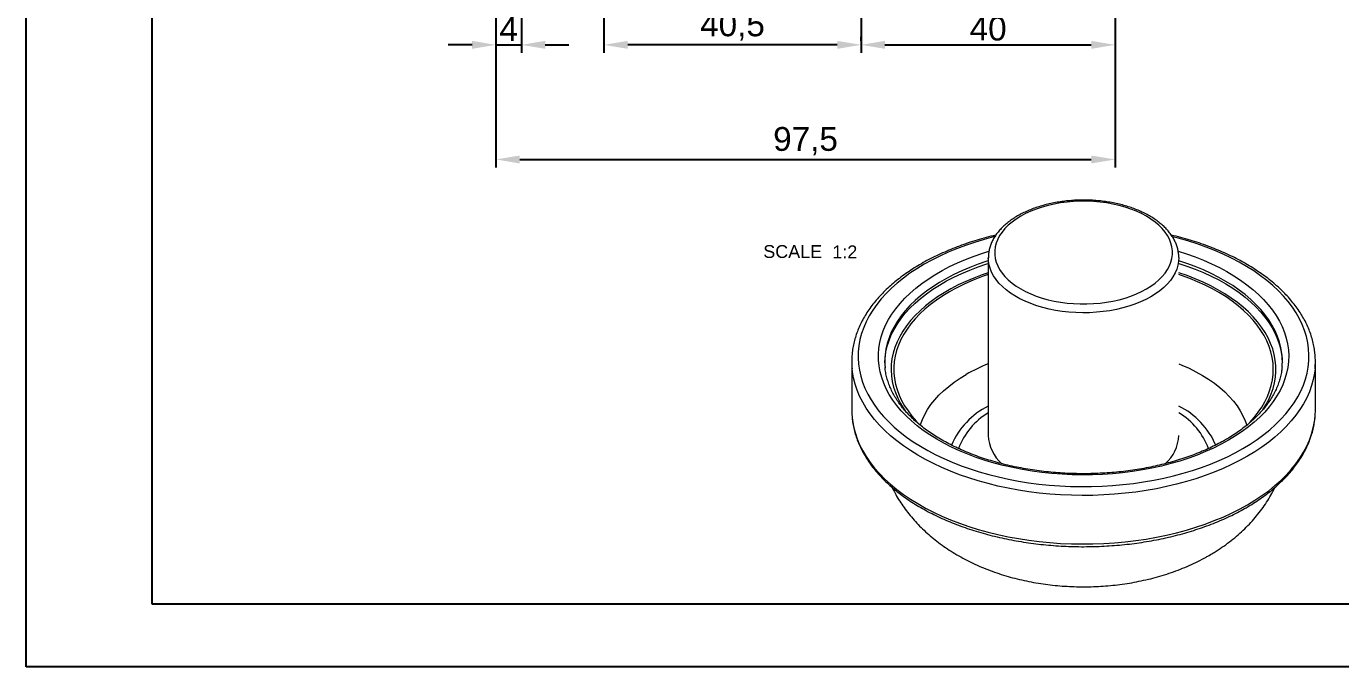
# Model space of a CAD drawing. Header units: millimetres. Extents: x 1906 to 2321, y 1390 to 1684.
# Drawn here: x 1905.9 to 2112.8, y 1390.4 to 1491.2 of the extents above; entities that cross this region are included whole.
import ezdxf

# ---------------------------------------------------------------- set-up
doc = ezdxf.new("R2010")
doc.units = ezdxf.units.MM
doc.linetypes.add('ACAD_ISO05W100', pattern=[33, 24, -3, 0, -3, 0, -3])
for name, color, linetype, lineweight in [('AM_5', 3, 'Continuous', 25), ('AM_8', 170, 'Continuous', 25), ('AM_BOR', 2, 'ACAD_ISO05W100', 25)]:
    doc.layers.add(name, color=color, linetype=linetype, lineweight=lineweight)
doc.styles.get("Standard").update_dxf_attribs({"font": 'arial.ttf'})
doc.dimstyles.new('ISO-25', dxfattribs={"dimtxt": 3.75, "dimasz": 3.75, "dimexe": 1.25, "dimexo": 0.625, "dimtad": 1, "dimtxsty": 'Standard', "dimcen": 2.5, "dimadec": 0, "dimazin": 0, "dimtfac": 1, "dimtmove": 0, "dimatfit": 3, "dimfxl": 1, "dimarcsym": 0})

# ---------------------------------------------------------------- blocks, each defined once
blk = doc.blocks.new('A3 ZTL')
for p, q in [((19.57, 280.82), (19.57, 9.78)), ((19.57, 9.78), (401.17, 9.78))]:
    blk.add_line(p, q)
at = {"layer": 'AM_BOR', "color": 135, "linetype": 'Continuous', "lineweight": 25}
for p, q in [((0, 0), (0, 290.61)), ((410.96, 0), (0, 0))]:
    blk.add_line(p, q, dxfattribs=at)
blk = doc.blocks.new('*D84')
at = {"layer": 'AM_5', "color": 0, "lineweight": -2, "ltscale": 0.5, "transparency": 16777216}
for p, q in [((1983.81, 1550.54), (1983.81, 1487)), ((1979.81, 1534.29), (1979.81, 1487)), ((1976.06, 1488.25), (1972.31, 1488.25)), ((1979.81, 1488.25), (1983.81, 1488.25)), ((1987.56, 1488.25), (1991.31, 1488.25))]:
    blk.add_line(p, q, dxfattribs=at)
at = {"layer": 'AM_5', "color": 0, "ltscale": 0.5, "transparency": 16777216}
for points in [[(1976.06, 1488.88), (1976.06, 1487.63), (1979.81, 1488.25)], [(1987.56, 1488.88), (1987.56, 1487.63), (1983.81, 1488.25)]]:
    blk.add_solid(points, dxfattribs=at)
at = {"layer": 'Defpoints', "color": 0, "ltscale": 0.5, "transparency": 16777216}
for p in [(1983.81, 1551.17), (1979.81, 1534.92), (1983.81, 1488.25)]:
    blk.add_point(p, dxfattribs=at)
at = {"layer": 'AM_5', "color": 0, "ltscale": 0.5, "transparency": 16777216, "insert": (1981.81, 1490.75), "char_height": 3.75, "attachment_point": 5}
blk.add_mtext('4', dxfattribs=at)
blk = doc.blocks.new('*D85')
at = {"layer": 'AM_5', "color": 0, "lineweight": -2, "ltscale": 0.5, "transparency": 16777216}
for p, q in [((1996.81, 1531.34), (1996.81, 1487)), ((2037.31, 1498.04), (2037.31, 1487)), ((2033.56, 1488.25), (2000.56, 1488.25))]:
    blk.add_line(p, q, dxfattribs=at)
at = {"layer": 'AM_5', "color": 0, "ltscale": 0.5, "transparency": 16777216}
for points in [[(2000.56, 1488.88), (2000.56, 1487.63), (1996.81, 1488.25)], [(2033.56, 1488.88), (2033.56, 1487.63), (2037.31, 1488.25)]]:
    blk.add_solid(points, dxfattribs=at)
at = {"layer": 'Defpoints', "color": 0, "ltscale": 0.5, "transparency": 16777216}
for p in [(1996.81, 1531.97), (2037.31, 1498.67), (1996.81, 1488.25)]:
    blk.add_point(p, dxfattribs=at)
at = {"layer": 'AM_5', "color": 0, "ltscale": 0.5, "transparency": 16777216, "insert": (2017.06, 1491.13), "char_height": 3.75, "attachment_point": 5}
blk.add_mtext('40,5', dxfattribs=at)
blk = doc.blocks.new('*D86')
at = {"layer": 'AM_5', "color": 0, "lineweight": -2, "ltscale": 0.5, "transparency": 16777216}
for p, q in [((2077.31, 1541.04), (2077.31, 1487)), ((2037.31, 1488.88), (2037.31, 1489.5)), ((2041.06, 1488.25), (2073.56, 1488.25))]:
    blk.add_line(p, q, dxfattribs=at)
at = {"layer": 'AM_5', "color": 0, "ltscale": 0.5, "transparency": 16777216}
for points in [[(2041.06, 1488.88), (2041.06, 1487.63), (2037.31, 1488.25)], [(2073.56, 1488.88), (2073.56, 1487.63), (2077.31, 1488.25)]]:
    blk.add_solid(points, dxfattribs=at)
at = {"layer": 'Defpoints', "color": 0, "ltscale": 0.5, "transparency": 16777216}
for p in [(2077.31, 1541.67), (2037.31, 1488.25), (2077.31, 1488.25)]:
    blk.add_point(p, dxfattribs=at)
at = {"layer": 'AM_5', "color": 0, "ltscale": 0.5, "transparency": 16777216, "insert": (2057.31, 1490.79), "char_height": 3.75, "attachment_point": 5}
blk.add_mtext('40', dxfattribs=at)
blk = doc.blocks.new('*D87')
at = {"layer": 'AM_5', "color": 0, "lineweight": -2, "ltscale": 0.5, "transparency": 16777216}
for p, q in [((2077.31, 1488.25), (2077.31, 1468.97)), ((1979.81, 1487.63), (1979.81, 1468.97)), ((1983.56, 1470.22), (2073.56, 1470.22))]:
    blk.add_line(p, q, dxfattribs=at)
at = {"layer": 'AM_5', "color": 0, "ltscale": 0.5, "transparency": 16777216}
for points in [[(1983.56, 1470.84), (1983.56, 1469.59), (1979.81, 1470.22)], [(2073.56, 1470.84), (2073.56, 1469.59), (2077.31, 1470.22)]]:
    blk.add_solid(points, dxfattribs=at)
at = {"layer": 'Defpoints', "color": 0, "ltscale": 0.5, "transparency": 16777216}
for p in [(1979.81, 1488.25), (2077.31, 1488.88), (2077.31, 1470.22)]:
    blk.add_point(p, dxfattribs=at)
at = {"layer": 'AM_5', "color": 0, "ltscale": 0.5, "transparency": 16777216, "insert": (2028.56, 1473.1), "char_height": 3.75, "attachment_point": 5}
blk.add_mtext('97,5', dxfattribs=at)

msp = doc.modelspace()

# ---------------------------------------------------------------- linework, layer by layer
at = {"color": 7, "linetype": 'Continuous', "lineweight": 15}
for p, q in [((2057.336, 1454.747), (2057.336, 1426.781)), ((2057.336, 1454.718), (2057.336, 1454.747)), ((2087.336, 1454.801), (2087.336, 1454.747)), ((2041.036, 1438.212), (2041.08, 1438.987)), ((2035.836, 1438.417), (2035.836, 1430.784)), ((2108.836, 1430.784), (2108.836, 1438.417))]:
    msp.add_line(p, q, dxfattribs=at)
at = {"color": 7, "linetype": 'Continuous', "lineweight": 15, "flags": 128}
for points in [[(2082.236, 1449.849), (2082.948, 1450.292), (2083.601, 1450.765), (2084.19, 1451.264), (2084.714, 1451.787), (2085.168, 1452.332), (2085.551, 1452.895), (2085.859, 1453.472), (2086.092, 1454.061), (2086.248, 1454.659), (2086.326, 1455.262), (2086.326, 1455.866), (2086.248, 1456.469), (2086.092, 1457.067), (2085.859, 1457.656), (2085.551, 1458.233), (2085.168, 1458.796), (2084.714, 1459.34), (2084.19, 1459.864), (2083.601, 1460.363), (2082.948, 1460.836), (2082.236, 1461.279), (2081.468, 1461.69), (2080.65, 1462.067), (2079.785, 1462.407), (2078.878, 1462.709), (2077.935, 1462.972), (2076.96, 1463.192), (2075.96, 1463.371), (2074.939, 1463.505), (2073.904, 1463.595), (2072.86, 1463.64), (2071.813, 1463.64), (2070.769, 1463.595), (2069.734, 1463.505), (2068.713, 1463.371), (2067.712, 1463.192), (2066.738, 1462.972), (2065.795, 1462.709), (2064.888, 1462.407), (2064.023, 1462.067), (2063.204, 1461.69), (2062.437, 1461.279), (2061.725, 1460.836), (2061.072, 1460.363), (2060.482, 1459.864), (2059.959, 1459.34), (2059.504, 1458.796), (2059.122, 1458.233), (2058.813, 1457.656), (2058.58, 1457.067), (2058.424, 1456.469), (2058.346, 1455.866), (2058.346, 1455.262), (2058.424, 1454.659), (2058.58, 1454.061), (2058.813, 1453.472), (2059.122, 1452.895), (2059.504, 1452.332), (2059.959, 1451.787), (2060.482, 1451.264), (2061.072, 1450.765), (2061.725, 1450.292), (2062.437, 1449.849), (2063.204, 1449.438), (2064.023, 1449.061), (2064.888, 1448.721), (2065.795, 1448.419), (2066.738, 1448.156), (2067.712, 1447.935), (2068.713, 1447.757), (2069.734, 1447.623), (2070.769, 1447.533), (2071.813, 1447.488), (2072.86, 1447.488), (2073.904, 1447.533), (2074.939, 1447.623), (2075.96, 1447.757), (2076.96, 1447.935), (2077.935, 1448.156), (2078.878, 1448.419), (2079.785, 1448.721), (2080.65, 1449.061), (2081.468, 1449.438), (2082.236, 1449.849)], [(2097.941, 1428.299), (2098.496, 1428.855), (2099.199, 1429.636), (2099.832, 1430.438), (2100.394, 1431.257), (2100.882, 1432.092), (2101.296, 1432.94), (2101.634, 1433.799), (2101.896, 1434.668), (2102.08, 1435.542), (2102.188, 1436.421), (2102.217, 1437.302), (2102.168, 1438.183), (2102.042, 1439.061), (2101.837, 1439.934), (2101.556, 1440.8), (2101.199, 1441.656), (2100.767, 1442.501), (2100.26, 1443.332), (2099.68, 1444.148), (2099.029, 1444.945), (2098.309, 1445.721), (2097.521, 1446.476), (2096.667, 1447.206), (2095.749, 1447.91), (2094.771, 1448.586), (2093.734, 1449.233), (2092.641, 1449.848), (2091.495, 1450.43), (2090.299, 1450.977), (2089.056, 1451.489), (2087.77, 1451.963), (2087.336, 1452.111)], [(2051.207, 1449.389), (2050.156, 1448.751), (2049.162, 1448.082), (2048.229, 1447.384), (2047.359, 1446.661), (2046.554, 1445.912), (2045.817, 1445.141), (2045.148, 1444.349), (2044.551, 1443.538), (2044.026, 1442.711), (2043.574, 1441.869), (2043.198, 1441.015), (2042.898, 1440.151), (2042.675, 1439.279), (2042.529, 1438.402), (2042.461, 1437.522), (2042.47, 1436.641), (2042.558, 1435.762), (2042.723, 1434.886), (2042.966, 1434.016), (2043.285, 1433.154), (2043.68, 1432.303), (2044.15, 1431.465), (2044.693, 1430.641), (2045.309, 1429.835), (2045.995, 1429.048), (2046.632, 1428.396)], [(2103.598, 1438.933), (2103.633, 1438.349), (2103.637, 1438.212)], [(2035.836, 1430.784), (2035.852, 1430.171), (2035.892, 1429.625)], [(2108.781, 1429.623), (2108.806, 1429.926), (2108.836, 1430.784)]]:
    msp.add_lwpolyline(points, dxfattribs=at)
at = {"color": 8, "linetype": 'Continuous', "lineweight": 15, "flags": 128}
for points in [[(2058.326, 1458.063), (2058.176, 1458.026), (2056.666, 1457.622), (2055.19, 1457.178), (2053.752, 1456.694), (2052.355, 1456.172), (2051.001, 1455.613), (2049.695, 1455.018), (2048.438, 1454.388), (2047.234, 1453.724), (2046.085, 1453.029), (2044.994, 1452.304), (2043.962, 1451.55), (2042.994, 1450.768), (2042.089, 1449.962), (2041.251, 1449.131), (2040.482, 1448.279), (2039.782, 1447.407), (2039.155, 1446.518), (2038.6, 1445.612), (2038.119, 1444.692), (2037.713, 1443.76), (2037.384, 1442.818), (2037.131, 1441.868), (2036.956, 1440.913), (2036.858, 1439.954), (2036.839, 1438.993), (2036.897, 1438.033), (2037.034, 1437.075), (2037.248, 1436.122), (2037.539, 1435.176), (2037.907, 1434.239), (2038.35, 1433.313), (2038.868, 1432.4), (2039.459, 1431.502), (2040.123, 1430.621), (2040.858, 1429.758), (2041.662, 1428.917), (2042.533, 1428.098), (2043.47, 1427.304), (2044.47, 1426.536), (2045.532, 1425.796), (2046.652, 1425.086), (2047.829, 1424.406), (2049.06, 1423.759), (2050.342, 1423.147), (2051.672, 1422.569), (2053.048, 1422.028), (2054.466, 1421.525), (2055.924, 1421.061), (2057.417, 1420.637), (2058.943, 1420.254), (2060.499, 1419.912), (2062.081, 1419.613), (2063.685, 1419.357), (2065.309, 1419.145), (2066.947, 1418.977), (2068.598, 1418.853), (2070.257, 1418.775), (2071.92, 1418.741), (2073.584, 1418.752), (2075.246, 1418.808), (2076.901, 1418.91), (2078.546, 1419.055), (2080.178, 1419.246), (2081.792, 1419.48), (2083.386, 1419.757), (2084.955, 1420.078), (2086.496, 1420.44), (2088.006, 1420.844), (2089.482, 1421.288), (2090.92, 1421.772), (2092.318, 1422.294), (2093.671, 1422.853), (2094.978, 1423.449), (2096.234, 1424.079), (2097.439, 1424.742), (2097.439, 1424.742)], [(2097.439, 1424.742), (2098.588, 1425.437), (2099.679, 1426.163), (2100.71, 1426.917), (2101.679, 1427.698), (2102.583, 1428.505), (2103.421, 1429.335), (2104.191, 1430.187), (2104.89, 1431.059), (2105.518, 1431.949), (2106.073, 1432.855), (2106.554, 1433.774), (2106.959, 1434.706), (2107.289, 1435.648), (2107.542, 1436.598), (2107.717, 1437.553), (2107.814, 1438.513), (2107.834, 1439.473), (2107.775, 1440.434), (2107.639, 1441.391), (2107.425, 1442.344), (2107.134, 1443.29), (2106.766, 1444.227), (2106.323, 1445.153), (2105.805, 1446.067), (2105.213, 1446.965), (2104.549, 1447.846), (2103.814, 1448.708), (2103.011, 1449.549), (2102.139, 1450.368), (2101.202, 1451.162), (2100.202, 1451.93), (2099.141, 1452.67), (2098.02, 1453.381), (2096.843, 1454.06), (2095.612, 1454.707), (2094.33, 1455.32), (2093, 1455.897), (2091.624, 1456.438), (2090.206, 1456.941), (2088.749, 1457.405), (2087.255, 1457.829), (2086.332, 1458.067)], [(2095.178, 1426.047), (2094.02, 1425.411), (2092.809, 1424.809), (2091.549, 1424.242), (2090.241, 1423.712), (2088.89, 1423.22), (2087.497, 1422.767), (2086.068, 1422.354), (2084.606, 1421.983), (2083.113, 1421.654), (2081.594, 1421.367), (2080.052, 1421.125), (2078.491, 1420.927), (2076.915, 1420.774), (2075.328, 1420.665), (2073.734, 1420.603), (2072.137, 1420.586), (2070.539, 1420.614), (2068.947, 1420.688), (2067.362, 1420.808), (2065.79, 1420.972), (2064.233, 1421.182), (2062.697, 1421.435), (2061.184, 1421.732), (2059.698, 1422.072), (2058.244, 1422.454), (2056.823, 1422.876), (2055.441, 1423.339), (2054.1, 1423.841), (2052.804, 1424.381), (2051.556, 1424.956), (2050.358, 1425.567), (2049.214, 1426.211), (2048.127, 1426.887), (2047.099, 1427.594), (2046.133, 1428.328), (2045.231, 1429.09), (2044.395, 1429.876), (2043.627, 1430.685), (2042.93, 1431.515), (2042.305, 1432.364), (2041.753, 1433.23), (2041.277, 1434.11), (2040.876, 1435.003), (2040.552, 1435.907), (2040.306, 1436.818), (2040.138, 1437.736), (2040.049, 1438.657), (2040.039, 1439.579), (2040.108, 1440.501), (2040.257, 1441.419), (2040.483, 1442.332), (2040.788, 1443.238), (2041.169, 1444.134), (2041.627, 1445.018), (2042.16, 1445.887), (2042.767, 1446.741), (2043.447, 1447.576), (2044.197, 1448.39), (2045.015, 1449.182), (2045.901, 1449.95), (2046.852, 1450.692), (2047.864, 1451.405), (2048.937, 1452.089), (2050.067, 1452.741), (2051.251, 1453.361), (2052.487, 1453.945), (2053.772, 1454.494), (2055.102, 1455.005), (2056.474, 1455.478), (2057.425, 1455.775)], [(2087.245, 1455.776), (2088.545, 1455.363), (2089.907, 1454.881), (2091.226, 1454.36), (2092.499, 1453.802), (2093.722, 1453.209), (2094.893, 1452.581), (2096.009, 1451.921), (2097.067, 1451.23), (2098.065, 1450.509), (2098.999, 1449.761), (2099.868, 1448.986), (2100.67, 1448.189), (2101.403, 1447.369), (2102.064, 1446.529), (2102.653, 1445.671), (2103.167, 1444.798), (2103.606, 1443.911), (2103.968, 1443.012), (2104.253, 1442.105), (2104.46, 1441.19), (2104.589, 1440.271), (2104.638, 1439.348), (2104.609, 1438.426), (2104.5, 1437.506), (2104.313, 1436.59), (2104.047, 1435.68), (2103.704, 1434.779), (2103.284, 1433.889), (2102.788, 1433.012), (2102.218, 1432.15), (2101.575, 1431.306), (2100.86, 1430.481), (2100.075, 1429.677), (2099.223, 1428.897), (2098.304, 1428.142), (2097.322, 1427.414), (2096.279, 1426.715), (2095.178, 1426.047)], [(2057.336, 1454.277), (2057.084, 1454.197), (2055.73, 1453.735), (2054.418, 1453.234), (2053.151, 1452.695), (2051.932, 1452.121), (2050.765, 1451.511), (2049.653, 1450.869), (2048.598, 1450.196), (2047.602, 1449.492), (2046.67, 1448.761), (2045.802, 1448.003), (2045.001, 1447.221), (2044.269, 1446.417), (2043.608, 1445.593), (2043.02, 1444.751), (2042.506, 1443.893), (2042.067, 1443.02), (2041.704, 1442.137), (2041.419, 1441.243), (2041.212, 1440.343), (2041.084, 1439.438), (2041.079, 1439.386)], [(2041.08, 1438.987), (2041.084, 1439.03), (2041.212, 1439.935), (2041.419, 1440.835), (2041.704, 1441.728), (2042.067, 1442.612), (2042.506, 1443.484), (2043.02, 1444.343), (2043.608, 1445.185), (2044.269, 1446.009), (2045.001, 1446.813), (2045.802, 1447.595), (2046.67, 1448.352), (2047.602, 1449.084), (2048.598, 1449.787), (2049.653, 1450.461), (2050.765, 1451.103), (2051.932, 1451.712), (2053.151, 1452.287), (2054.418, 1452.825), (2055.73, 1453.326), (2057.084, 1453.789), (2057.336, 1453.869)], [(2082.943, 1448.624), (2082.15, 1448.198), (2081.306, 1447.807), (2080.415, 1447.451), (2079.482, 1447.134), (2078.511, 1446.856), (2077.509, 1446.619), (2076.48, 1446.425), (2075.428, 1446.274), (2074.361, 1446.167), (2073.284, 1446.105), (2072.201, 1446.088), (2071.119, 1446.117), (2070.043, 1446.19), (2068.98, 1446.308), (2067.933, 1446.47), (2066.91, 1446.675), (2065.915, 1446.922), (2064.954, 1447.209), (2064.031, 1447.537), (2063.151, 1447.901), (2062.319, 1448.302), (2061.54, 1448.736), (2060.817, 1449.201), (2060.153, 1449.696), (2059.554, 1450.216), (2059.021, 1450.761), (2058.557, 1451.326), (2058.165, 1451.909), (2057.847, 1452.506), (2057.605, 1453.116), (2057.439, 1453.734), (2057.352, 1454.357), (2057.336, 1454.718)], [(2087.336, 1454.747), (2087.306, 1454.201), (2087.199, 1453.578), (2087.014, 1452.962), (2086.753, 1452.356), (2086.416, 1451.761), (2086.006, 1451.183), (2085.525, 1450.622), (2084.975, 1450.084), (2084.359, 1449.569), (2083.681, 1449.082), (2082.943, 1448.624)], [(2103.6, 1439.315), (2103.564, 1439.665), (2103.416, 1440.569), (2103.189, 1441.468), (2102.885, 1442.359), (2102.503, 1443.24), (2102.045, 1444.109), (2101.512, 1444.963), (2100.906, 1445.801), (2100.227, 1446.62), (2099.478, 1447.419), (2098.66, 1448.195), (2097.776, 1448.946), (2096.827, 1449.671), (2095.817, 1450.367), (2094.747, 1451.033), (2093.621, 1451.667), (2092.44, 1452.268), (2091.209, 1452.833), (2089.931, 1453.362), (2088.608, 1453.854), (2087.336, 1454.277)], [(2087.336, 1453.869), (2088.608, 1453.446), (2089.931, 1452.954), (2091.209, 1452.425), (2092.44, 1451.859), (2093.621, 1451.259), (2094.747, 1450.625), (2095.817, 1449.959), (2096.827, 1449.262), (2097.776, 1448.538), (2098.66, 1447.787), (2099.478, 1447.011), (2100.227, 1446.212), (2100.906, 1445.393), (2101.512, 1444.555), (2102.045, 1443.7), (2102.503, 1442.831), (2102.885, 1441.95), (2103.189, 1441.059), (2103.416, 1440.16), (2103.564, 1439.256), (2103.598, 1438.933)], [(2057.336, 1452.391), (2056.355, 1452.054), (2055.061, 1451.564), (2053.813, 1451.036), (2052.612, 1450.472), (2051.463, 1449.873), (2050.369, 1449.241), (2049.332, 1448.578), (2048.355, 1447.885), (2047.44, 1447.164), (2046.591, 1446.418), (2045.808, 1445.647), (2045.095, 1444.854), (2044.453, 1444.041), (2043.883, 1443.21), (2043.388, 1442.363), (2042.969, 1441.503), (2042.626, 1440.632), (2042.36, 1439.752), (2042.173, 1438.865), (2042.064, 1437.973), (2042.034, 1437.08), (2042.084, 1436.187), (2042.212, 1435.297), (2042.419, 1434.411), (2042.704, 1433.533), (2043.066, 1432.664), (2043.505, 1431.807), (2044.019, 1430.965), (2044.229, 1430.654)], [(2100.574, 1430.845), (2101.046, 1431.595), (2101.504, 1432.449), (2101.885, 1433.315), (2102.19, 1434.191), (2102.416, 1435.075), (2102.564, 1435.964), (2102.633, 1436.857), (2102.623, 1437.75), (2102.534, 1438.642), (2102.367, 1439.53), (2102.121, 1440.413), (2101.797, 1441.286), (2101.396, 1442.149), (2100.92, 1443), (2100.369, 1443.835), (2099.745, 1444.652), (2099.049, 1445.45), (2098.284, 1446.227), (2097.451, 1446.98), (2096.552, 1447.708), (2095.591, 1448.408), (2094.568, 1449.079), (2093.488, 1449.718), (2092.352, 1450.325), (2091.165, 1450.898), (2089.928, 1451.435), (2088.645, 1451.935), (2087.336, 1452.391)], [(2098.146, 1423.517), (2096.917, 1422.84), (2095.635, 1422.197), (2094.303, 1421.589), (2092.923, 1421.017), (2091.498, 1420.483), (2090.032, 1419.987), (2088.527, 1419.532), (2086.988, 1419.118), (2085.417, 1418.745), (2083.817, 1418.415), (2082.193, 1418.128), (2080.547, 1417.886), (2078.883, 1417.687), (2077.206, 1417.534), (2075.517, 1417.426), (2073.822, 1417.363), (2072.124, 1417.346), (2070.426, 1417.374), (2068.732, 1417.449), (2067.046, 1417.568), (2065.372, 1417.733), (2063.712, 1417.942), (2062.072, 1418.196), (2060.453, 1418.494), (2058.86, 1418.834), (2057.297, 1419.217), (2055.766, 1419.642), (2054.27, 1420.108), (2052.814, 1420.613), (2051.401, 1421.156), (2050.032, 1421.737), (2048.712, 1422.354), (2047.443, 1423.006), (2046.228, 1423.692), (2045.07, 1424.409), (2043.97, 1425.156), (2042.932, 1425.932), (2041.958, 1426.736), (2041.05, 1427.564), (2040.209, 1428.416), (2039.438, 1429.29), (2038.738, 1430.184), (2038.111, 1431.095), (2037.558, 1432.022), (2037.08, 1432.963), (2036.679, 1433.916), (2036.355, 1434.878), (2036.108, 1435.849), (2035.941, 1436.825), (2035.891, 1437.26)], [(2087.336, 1438.067), (2087.832, 1437.861), (2088.957, 1437.355), (2090.032, 1436.813), (2091.055, 1436.239), (2092.022, 1435.633), (2092.93, 1434.998), (2093.776, 1434.335), (2094.559, 1433.646), (2095.275, 1432.934), (2095.923, 1432.2), (2096.5, 1431.447), (2097.005, 1430.676), (2097.437, 1429.891), (2097.794, 1429.094), (2098.041, 1428.396)], [(2108.781, 1437.254), (2108.697, 1436.58), (2108.51, 1435.606), (2108.244, 1434.637), (2107.901, 1433.677), (2107.48, 1432.727), (2106.984, 1431.789), (2106.412, 1430.865), (2105.766, 1429.958), (2105.049, 1429.07), (2104.26, 1428.201), (2103.402, 1427.355), (2102.477, 1426.532), (2101.486, 1425.736), (2100.433, 1424.967), (2099.319, 1424.226), (2098.146, 1423.517)], [(2046.632, 1428.396), (2046.661, 1428.489), (2046.961, 1429.294), (2047.336, 1430.089), (2047.787, 1430.87), (2048.31, 1431.637), (2048.905, 1432.385), (2049.57, 1433.114), (2050.303, 1433.821), (2051.102, 1434.503), (2051.964, 1435.159), (2052.887, 1435.788), (2053.868, 1436.386)], [(2035.892, 1429.625), (2035.941, 1429.192), (2036.108, 1428.216), (2036.355, 1427.246), (2036.679, 1426.283), (2037.08, 1425.33), (2037.558, 1424.389), (2038.111, 1423.462), (2038.738, 1422.551), (2039.438, 1421.657), (2040.209, 1420.784), (2041.05, 1419.932), (2041.958, 1419.103), (2042.932, 1418.3), (2043.97, 1417.523), (2045.07, 1416.776), (2046.228, 1416.059), (2047.443, 1415.374), (2048.712, 1414.722), (2050.032, 1414.105), (2051.401, 1413.524), (2052.814, 1412.98), (2054.27, 1412.475), (2055.766, 1412.009), (2057.297, 1411.585), (2058.86, 1411.202), (2060.453, 1410.861), (2062.072, 1410.563), (2063.712, 1410.309), (2065.372, 1410.1), (2067.046, 1409.935), (2068.732, 1409.816), (2070.426, 1409.742), (2072.124, 1409.713), (2073.822, 1409.73), (2075.517, 1409.793), (2077.206, 1409.901), (2078.883, 1410.055), (2080.547, 1410.253), (2082.193, 1410.496), (2083.817, 1410.782), (2085.417, 1411.112), (2086.988, 1411.485), (2088.527, 1411.899), (2090.032, 1412.355), (2091.498, 1412.85), (2092.923, 1413.384), (2094.303, 1413.956), (2095.635, 1414.564), (2096.917, 1415.207), (2098.146, 1415.884)], [(2098.146, 1415.884), (2099.319, 1416.594), (2100.433, 1417.334), (2101.486, 1418.103), (2102.477, 1418.9), (2103.402, 1419.722), (2104.26, 1420.568), (2105.049, 1421.437), (2105.766, 1422.326), (2106.412, 1423.233), (2106.984, 1424.156), (2107.48, 1425.094), (2107.901, 1426.044), (2108.244, 1427.004), (2108.51, 1427.973), (2108.697, 1428.947), (2108.781, 1429.623)]]:
    msp.add_lwpolyline(points, dxfattribs=at)
at = {"color": 7, "linetype": 'Continuous', "lineweight": 15}
for centre, radius, start, end in [((2068.004, 1419.823), 34.004, 108.28339, 119.60131), ((2048.022, 1438.417), 12.186, 174.50879, 185.44422), ((2051.486, 1438.417), 10.453, 174.67861, 185.46371), ((2093.19, 1438.417), 10.448, 355.03493, 4.93015), ((2096.645, 1438.417), 12.192, 354.52916, 5.47713)]:
    msp.add_arc(centre, radius, start, end, dxfattribs=at)
at = {"color": 8, "linetype": 'Continuous', "lineweight": 15}
for centre, radius, start, end in [((2067.848, 1411.97), 28.134, 111.93848, 119.79407), ((2063.094, 1420.146), 12.658, 117.05569, 156.12936), ((2062.963, 1420.866), 11.015, 120.72221, 159.4885), ((2081.659, 1420.222), 12.554, 23.69053, 63.11176), ((2081.711, 1420.868), 11.012, 20.47429, 59.28019), ((2063.558, 1427.028), 6.227, 182.27504, 228.70783), ((2081.063, 1427.051), 6.279, 311.27803, 357.53392)]:
    msp.add_arc(centre, radius, start, end, dxfattribs=at)
at = {"color": 7, "linetype": 'Continuous', "lineweight": 15}
for points, knots in [([(2087.333, 1454.808), (2087.327, 1454.997), (2087.314, 1455.396), (2087.208, 1456.001), (2087.035, 1456.62), (2086.792, 1457.23), (2086.483, 1457.827), (2086.105, 1458.411), (2085.662, 1458.977), (2085.154, 1459.523), (2084.584, 1460.047), (2083.955, 1460.545), (2083.27, 1461.014), (2082.533, 1461.453), (2081.749, 1461.859), (2080.92, 1462.23), (2080.053, 1462.565), (2079.15, 1462.863), (2078.216, 1463.123), (2077.255, 1463.344), (2076.272, 1463.524), (2075.271, 1463.664), (2074.257, 1463.763), (2073.235, 1463.82), (2072.208, 1463.836), (2071.182, 1463.81), (2070.162, 1463.742), (2069.151, 1463.633), (2068.154, 1463.483), (2067.177, 1463.293), (2066.223, 1463.062), (2065.296, 1462.793), (2064.402, 1462.486), (2063.543, 1462.141), (2062.724, 1461.761), (2061.949, 1461.346), (2061.222, 1460.897), (2060.546, 1460.417), (2059.926, 1459.906), (2059.365, 1459.368), (2058.867, 1458.805), (2058.435, 1458.221), (2058.072, 1457.618), (2057.78, 1457.001), (2057.559, 1456.374), (2057.414, 1455.741), (2057.339, 1455.187), (2057.343, 1454.844), (2057.345, 1454.714)], [0, 0, 0, 0, 0.0187417, 0.0396475, 0.0606086, 0.0817002, 0.1029776, 0.1244698, 0.1461783, 0.1680813, 0.1901414, 0.2123157, 0.2345628, 0.2568484, 0.2791454, 0.3014336, 0.3237044, 0.3459534, 0.3681797, 0.3903844, 0.4125697, 0.4347391, 0.456896, 0.4790446, 0.501189, 0.5233333, 0.5454811, 0.567636, 0.5898023, 0.6119845, 0.6341866, 0.6564127, 0.6786661, 0.7009494, 0.7232637, 0.7456079, 0.7679772, 0.7903615, 0.8127364, 0.8350724, 0.8573304, 0.8794636, 0.9014232, 0.9231687, 0.9446786, 0.9659592, 0.9870474, 1, 1, 1, 1]), ([(2058.525, 1458.324), (2058.509, 1458.32), (2057.993, 1458.204), (2057.003, 1457.941), (2055.56, 1457.532), (2054.151, 1457.081), (2052.777, 1456.596), (2051.44, 1456.075), (2050.142, 1455.519), (2048.887, 1454.93), (2047.676, 1454.308), (2046.513, 1453.655), (2045.399, 1452.972), (2044.337, 1452.259), (2043.328, 1451.518), (2042.376, 1450.751), (2041.482, 1449.959), (2040.647, 1449.143), (2039.875, 1448.305), (2039.166, 1447.447), (2038.522, 1446.57), (2037.945, 1445.677), (2037.435, 1444.77), (2036.995, 1443.85), (2036.624, 1442.92), (2036.323, 1441.981), (2036.096, 1441.037), (2035.955, 1440.258), (2035.916, 1439.793), (2035.904, 1439.646)], [0, 0, 0, 0, 0.0013113, 0.0406502, 0.0800004, 0.1193627, 0.158738, 0.1981267, 0.2375293, 0.2769455, 0.3163748, 0.3558158, 0.3952665, 0.4347236, 0.4741815, 0.5136327, 0.5530686, 0.5924786, 0.63185, 0.6711681, 0.710417, 0.7495803, 0.7886422, 0.8275897, 0.8664141, 0.9051128, 0.9436909, 0.9821618, 1, 1, 1, 1]), ([(2108.77, 1439.643), (2108.764, 1439.735), (2108.734, 1440.144), (2108.61, 1440.865), (2108.398, 1441.806), (2108.112, 1442.739), (2107.757, 1443.665), (2107.334, 1444.58), (2106.843, 1445.484), (2106.284, 1446.375), (2105.659, 1447.25), (2104.968, 1448.108), (2104.214, 1448.947), (2103.397, 1449.765), (2102.52, 1450.561), (2101.584, 1451.332), (2100.591, 1452.078), (2099.543, 1452.797), (2098.443, 1453.487), (2097.292, 1454.147), (2096.094, 1454.777), (2094.85, 1455.374), (2093.563, 1455.938), (2092.236, 1456.468), (2090.87, 1456.963), (2089.47, 1457.422), (2088.035, 1457.842), (2086.928, 1458.141), (2086.291, 1458.287), (2086.152, 1458.319)], [0, 0, 0, 0, 0.0111346, 0.0494492, 0.0878075, 0.1262389, 0.1647669, 0.203407, 0.242167, 0.2810469, 0.3200404, 0.3591364, 0.3983208, 0.4375783, 0.4768935, 0.516252, 0.5556411, 0.59505, 0.6344699, 0.6738932, 0.7133136, 0.7527275, 0.7921325, 0.8315271, 0.8709104, 0.9102822, 0.9496425, 0.9889919, 1, 1, 1, 1]), ([(2094.678, 1426.097), (2094.495, 1425.993), (2093.966, 1425.692), (2093.052, 1425.214), (2091.921, 1424.674), (2090.745, 1424.165), (2089.527, 1423.687), (2088.271, 1423.241), (2086.978, 1422.83), (2085.652, 1422.454), (2084.295, 1422.113), (2082.911, 1421.809), (2081.503, 1421.543), (2080.074, 1421.315), (2078.627, 1421.126), (2077.166, 1420.976), (2075.694, 1420.865), (2074.214, 1420.794), (2072.73, 1420.763), (2071.245, 1420.773), (2069.762, 1420.822), (2068.286, 1420.912), (2066.818, 1421.041), (2065.363, 1421.21), (2063.924, 1421.418), (2062.504, 1421.664), (2061.107, 1421.948), (2059.735, 1422.269), (2058.392, 1422.627), (2057.081, 1423.02), (2055.805, 1423.447), (2054.566, 1423.908), (2053.368, 1424.401), (2052.213, 1424.925), (2051.104, 1425.478), (2050.042, 1426.06), (2049.032, 1426.668), (2048.074, 1427.302), (2047.171, 1427.959), (2046.324, 1428.637), (2045.535, 1429.336), (2044.806, 1430.054), (2044.139, 1430.788), (2043.533, 1431.538), (2042.991, 1432.301), (2042.513, 1433.077), (2042.099, 1433.864), (2041.752, 1434.661), (2041.47, 1435.466), (2041.259, 1436.279), (2041.13, 1436.953), (2041.097, 1437.356), (2041.087, 1437.485)], [0, 0, 0, 0, 0.0106666, 0.0309939, 0.0513283, 0.0716689, 0.0920167, 0.112372, 0.132735, 0.1531056, 0.1734832, 0.1938676, 0.2142579, 0.2346535, 0.2550538, 0.2754579, 0.2958651, 0.3162745, 0.3366854, 0.3570969, 0.3775082, 0.3979182, 0.4183261, 0.4387311, 0.4591324, 0.4795291, 0.4999205, 0.5203058, 0.5406842, 0.5610551, 0.5814179, 0.601772, 0.6221173, 0.6424535, 0.662781, 0.6831003, 0.7034127, 0.7237199, 0.7440249, 0.7643302, 0.7846404, 0.8049618, 0.8253023, 0.845672, 0.8660824, 0.8865473, 0.9070809, 0.9276975, 0.9484092, 0.969223, 0.990138, 1, 1, 1, 1]), ([(2103.597, 1437.57), (2103.575, 1437.348), (2103.527, 1436.85), (2103.369, 1436.08), (2103.137, 1435.261), (2102.835, 1434.449), (2102.466, 1433.647), (2102.031, 1432.855), (2101.53, 1432.077), (2100.965, 1431.312), (2100.337, 1430.563), (2099.647, 1429.83), (2098.897, 1429.116), (2098.088, 1428.421), (2097.221, 1427.748), (2096.299, 1427.097), (2095.446, 1426.548), (2094.891, 1426.222), (2094.678, 1426.097)], [0, 0, 0, 0, 0.05339322, 0.11964028, 0.1856721, 0.25142031, 0.31685435, 0.38197659, 0.44681286, 0.51140251, 0.57579008, 0.64001966, 0.70413142, 0.76816003, 0.83213413, 0.89607664, 0.9600053, 1, 1, 1, 1]), ([(2035.896, 1429.562), (2035.93, 1429.261), (2036.001, 1428.643), (2036.194, 1427.715), (2036.455, 1426.779), (2036.786, 1425.851), (2037.186, 1424.932), (2037.655, 1424.024), (2038.19, 1423.128), (2038.793, 1422.248), (2039.461, 1421.384), (2040.194, 1420.538), (2040.99, 1419.713), (2041.846, 1418.909), (2042.763, 1418.129), (2043.737, 1417.374), (2044.766, 1416.646), (2045.848, 1415.946), (2046.982, 1415.275), (2048.164, 1414.635), (2049.393, 1414.027), (2050.665, 1413.451), (2051.979, 1412.909), (2053.332, 1412.403), (2054.721, 1411.931), (2056.143, 1411.497), (2057.597, 1411.099), (2059.078, 1410.74), (2060.584, 1410.419), (2062.113, 1410.137), (2063.661, 1409.894), (2065.226, 1409.692), (2066.804, 1409.53), (2068.392, 1409.408), (2069.988, 1409.327), (2071.589, 1409.288), (2073.191, 1409.289), (2074.791, 1409.332), (2076.386, 1409.415), (2077.974, 1409.539), (2079.551, 1409.704), (2081.115, 1409.909), (2082.662, 1410.154), (2084.189, 1410.439), (2085.693, 1410.762), (2087.173, 1411.124), (2088.624, 1411.524), (2090.044, 1411.961), (2091.431, 1412.435), (2092.781, 1412.944), (2094.092, 1413.488), (2095.362, 1414.066), (2096.566, 1414.666), (2097.415, 1415.126), (2097.859, 1415.381), (2097.939, 1415.427)], [0, 0, 0, 0, 0.0178924, 0.03665, 0.0554388, 0.0742712, 0.0931564, 0.1120994, 0.1311014, 0.1501603, 0.1692715, 0.1884283, 0.2076236, 0.2268495, 0.246099, 0.2653655, 0.2846434, 0.303928, 0.3232156, 0.3425026, 0.3617869, 0.3810672, 0.4003427, 0.4196127, 0.4388771, 0.4581359, 0.4773892, 0.4966373, 0.5158807, 0.5351197, 0.5543549, 0.5735868, 0.592816, 0.6120431, 0.6312685, 0.650493, 0.6697172, 0.6889415, 0.7081665, 0.7273927, 0.7466208, 0.7658513, 0.7850849, 0.8043221, 0.8235635, 0.8428097, 0.8620612, 0.8813185, 0.900582, 0.9198521, 0.9391288, 0.9584123, 0.9777023, 0.9959795, 1, 1, 1, 1]), ([(2097.939, 1415.427), (2098.139, 1415.544), (2098.719, 1415.884), (2099.642, 1416.469), (2100.686, 1417.191), (2101.676, 1417.941), (2102.609, 1418.717), (2103.483, 1419.517), (2104.296, 1420.341), (2105.047, 1421.186), (2105.734, 1422.051), (2106.355, 1422.933), (2106.91, 1423.832), (2107.396, 1424.744), (2107.812, 1425.667), (2108.159, 1426.6), (2108.437, 1427.541), (2108.638, 1428.487), (2108.748, 1429.161), (2108.771, 1429.519), (2108.774, 1429.56)], [0, 0, 0, 0, 0.03192686, 0.09245426, 0.15299662, 0.21353616, 0.27406128, 0.33455775, 0.39500815, 0.4553919, 0.51568577, 0.5758648, 0.63590391, 0.69578015, 0.75547537, 0.81497912, 0.87429134, 0.93342414, 0.99240238, 1, 1, 1, 1]), ([(2042.166, 1418.65), (2042.309, 1418.362), (2042.635, 1417.708), (2043.215, 1416.724), (2043.893, 1415.69), (2044.633, 1414.685), (2045.434, 1413.709), (2046.295, 1412.764), (2047.215, 1411.851), (2048.195, 1410.972), (2049.233, 1410.128), (2050.329, 1409.322), (2051.48, 1408.557), (2052.685, 1407.833), (2053.939, 1407.154), (2055.239, 1406.522), (2056.58, 1405.94), (2057.957, 1405.408), (2059.365, 1404.929), (2060.798, 1404.501), (2062.253, 1404.127), (2063.725, 1403.806), (2065.212, 1403.537), (2066.71, 1403.32), (2068.217, 1403.155), (2069.731, 1403.042), (2071.248, 1402.98), (2072.767, 1402.969), (2074.286, 1403.009), (2075.802, 1403.1), (2077.315, 1403.243), (2078.82, 1403.438), (2080.318, 1403.685), (2081.804, 1403.986), (2083.277, 1404.341), (2084.735, 1404.75), (2086.173, 1405.216), (2087.589, 1405.737), (2088.978, 1406.316), (2090.336, 1406.952), (2091.377, 1407.499), (2092.231, 1407.982), (2093.067, 1408.481), (2094.136, 1409.177), (2095.307, 1410.025), (2096.421, 1410.922), (2097.472, 1411.862), (2098.455, 1412.843), (2099.37, 1413.86), (2100.214, 1414.91), (2100.987, 1415.99), (2101.684, 1417.1), (2102.187, 1417.982), (2102.435, 1418.504), (2102.497, 1418.637)], [0, 0, 0, 0, 0.0138875, 0.0315647, 0.0493975, 0.0674118, 0.0856331, 0.1040848, 0.1227875, 0.1417566, 0.161, 0.1805166, 0.2002941, 0.2203084, 0.2405246, 0.2608999, 0.2813872, 0.30194, 0.3225082, 0.343058, 0.3635685, 0.3840276, 0.4044312, 0.4247819, 0.4450868, 0.465357, 0.4856062, 0.5058499, 0.5261046, 0.546383, 0.5667011, 0.587076, 0.6075236, 0.6280581, 0.6486911, 0.6694299, 0.6902763, 0.7112241, 0.7322578, 0.7533508, 0.7744507, 0.7821557, 0.7951499, 0.8160111, 0.8368018, 0.8573813, 0.8777074, 0.8977527, 0.9175036, 0.9369585, 0.9561259, 0.9750207, 0.9936622, 1, 1, 1, 1])]:
    msp.add_open_spline(points, degree=3, knots=knots, dxfattribs=at)

# ---------------------------------------------------------------- block references
at = {"linetype": 'ByBlock', "lineweight": 0, "xscale": 1.01083294125, "yscale": 1.01083294125, "zscale": 1.01083294125}
msp.add_blockref('A3 ZTL', (1905.856, 1390.405), dxfattribs=at)

# ---------------------------------------------------------------- texts
at = {"layer": 'AM_8', "color": 0, "linetype": 'Continuous'}
for s, p in [('SCALE', (2021.906, 1454.723)), ('1:2', (2032.784, 1454.667))]:
    msp.add_text(s, height=2.0217, dxfattribs=at).set_placement(p)

# ---------------------------------------------------------------- dimensions: what is measured, and where the dimension line sits
at = {"layer": 'AM_5', "ltscale": 0.5}
for base, p1, p2, picture, middle in [((1983.811, 1488.255), (1979.811, 1534.915), (1983.811, 1551.165), '*D84', (1981.811, 1490.755)), ((2077.311, 1488.255), (2037.311, 1488.255), (2077.311, 1541.665), '*D86', (2057.311, 1490.794)), ((1996.811, 1488.255), (2037.311, 1498.665), (1996.811, 1531.965), '*D85', (2017.061, 1491.133)), ((2077.311, 1470.219), (1979.811, 1488.255), (2077.311, 1488.88), '*D87', (2028.561, 1473.098))]:
    dim = msp.add_linear_dim(base=base, p1=p1, p2=p2, dimstyle='ISO-25', dxfattribs=at)
    dim.commit()
    dim.dimension.update_dxf_attribs({"geometry": picture, "text_midpoint": middle})

doc.saveas('drawing.dxf')
